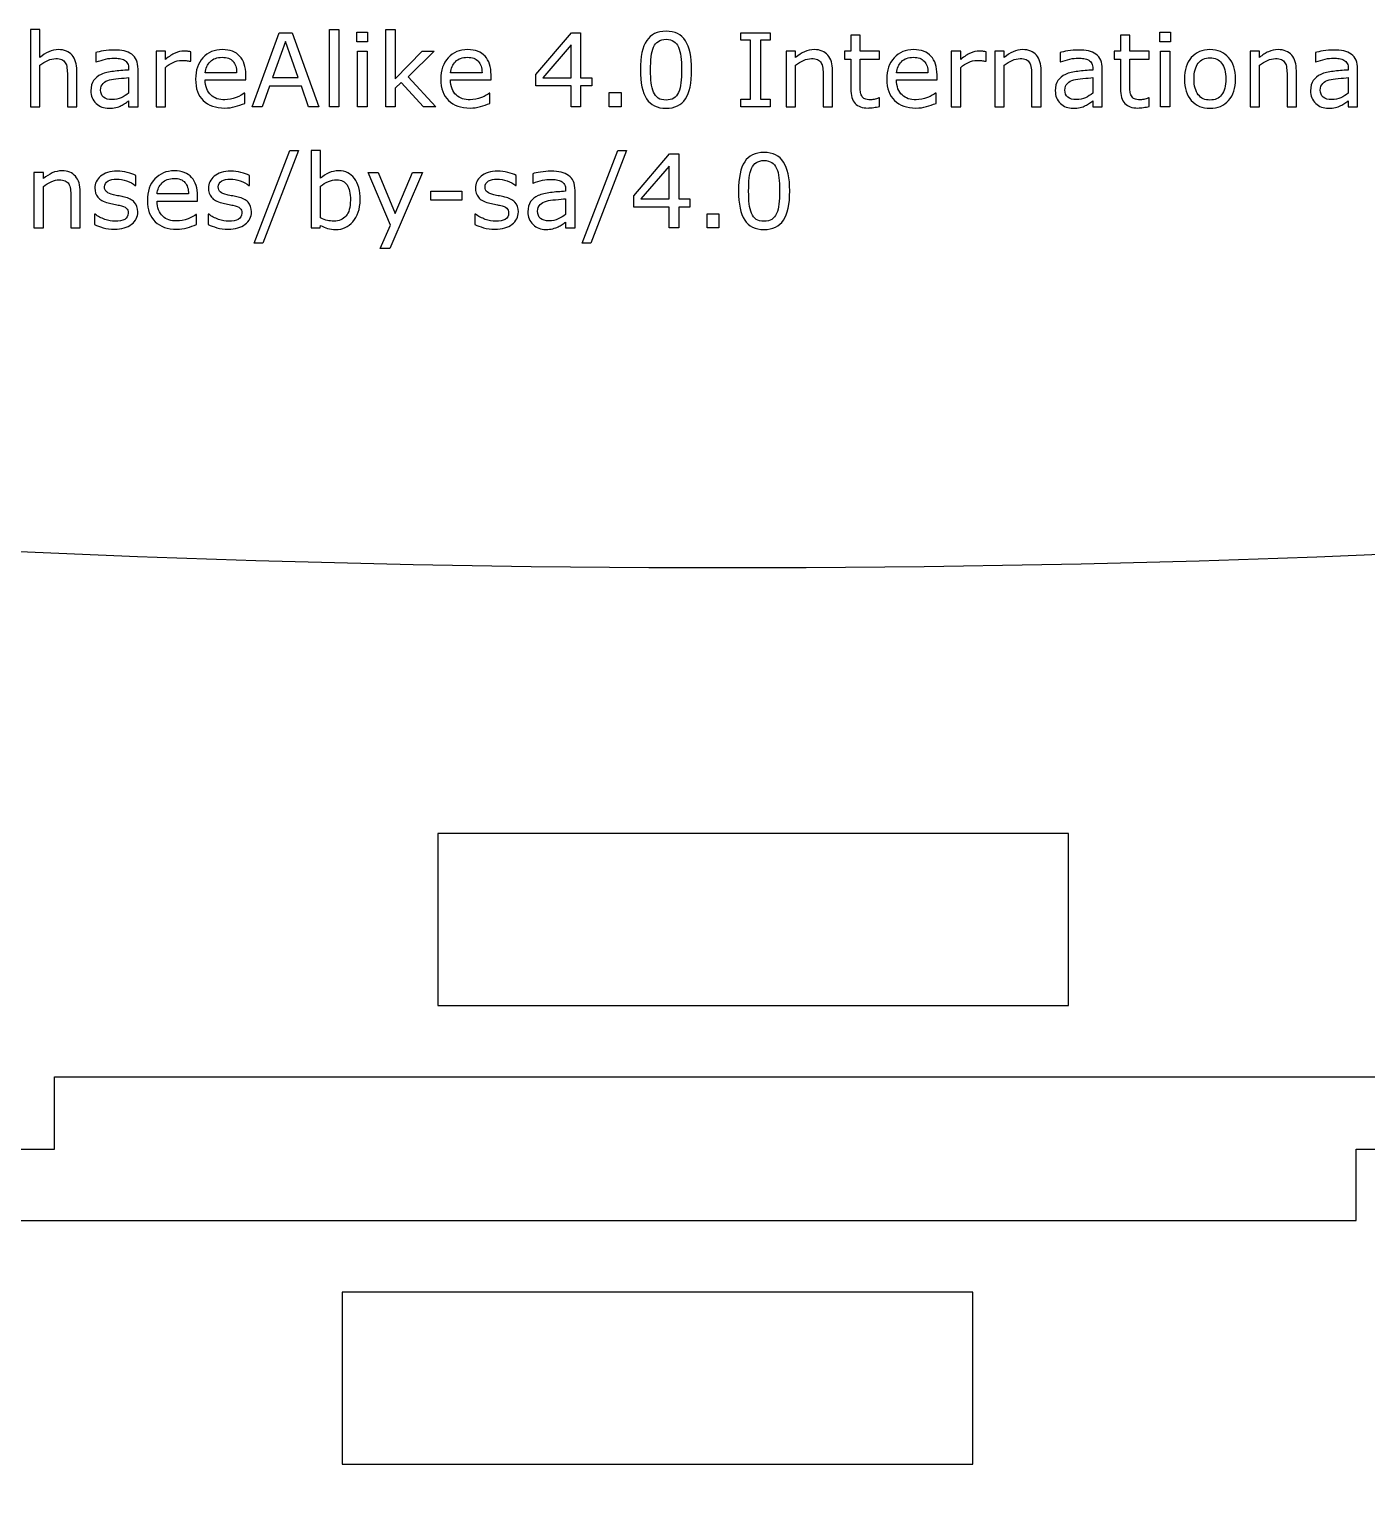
# Model space of a CAD drawing. Extents: x -242 to 725, y -105 to 391.
# Drawn here: x -120.4 to -23, y 253.3 to 360.2 of the extents above; entities that cross this region are included whole.
import ezdxf

# ---------------------------------------------------------------- set-up
doc = ezdxf.new("R2010")
doc.units = 0
doc.header["$MEASUREMENT"] = 0
doc.layers.add('LAYER_1', color=160, linetype='Continuous')
doc.layers.add('LAYER_X5F_1_X5F_0', color=160, linetype='Continuous')

# ---------------------------------------------------------------- blocks, each defined once
blk = doc.blocks.new('AI9-BLK1')
at = {"layer": 'LAYER_1', "color": 7}
for points in [[(4.05, -10.87), (3.37, -10.87), (3.37, -5.24), (4.05, -5.24)], [(11.11, -10.87), (10.21, -10.87), (8.58, -9.1), (8.14, -9.52), (8.14, -10.87), (7.46, -10.87), (7.46, -5.24), (8.14, -5.24), (8.14, -8.83), (10.1, -6.82), (10.97, -6.82), (9.09, -8.69)], [(2.59, -10.87), (1.83, -10.87), (1.31, -9.37), (-1.02, -9.37), (-1.54, -10.87), (-2.27, -10.87), (-0.31, -5.48), (0.64, -5.48)], [(1.08, -8.75), (0.15, -6.11), (-0.8, -8.75)], [(6.13, -6.15), (5.36, -6.15), (5.36, -5.45), (6.13, -5.45)], [(22.45, -9.35), (21.64, -9.35), (21.64, -10.87), (20.95, -10.87), (20.95, -9.35), (18.37, -9.35), (18.37, -8.52), (20.98, -5.48), (21.64, -5.48), (21.64, -8.76), (22.45, -8.76)], [(20.95, -8.76), (20.95, -6.36), (18.88, -8.76)], [(35.44, -10.87), (33.31, -10.87), (33.31, -10.32), (34.01, -10.32), (34.01, -6.03), (33.31, -6.03), (33.31, -5.48), (35.44, -5.48), (35.44, -6.03), (34.73, -6.03), (34.73, -10.32), (35.44, -10.32)], [(64.57, -6.15), (63.8, -6.15), (63.8, -5.45), (64.57, -5.45)], [(6.09, -10.87), (5.4, -10.87), (5.4, -6.82), (6.09, -6.82)], [(64.53, -10.87), (63.84, -10.87), (63.84, -6.82), (64.53, -6.82)], [(24.58, -10.87), (23.72, -10.87), (23.72, -9.83), (24.58, -9.83)], [(1.1, -14.06), (-1.49, -20.79), (-2.12, -20.79), (0.46, -14.06)], [(24.97, -14.06), (22.38, -20.79), (21.76, -20.79), (24.34, -14.06)], [(29.59, -18.17), (28.78, -18.17), (28.78, -19.69), (28.09, -19.69), (28.09, -18.17), (25.51, -18.17), (25.51, -17.34), (28.11, -14.3), (28.78, -14.3), (28.78, -17.58), (29.59, -17.58)], [(10.12, -15.64), (7.76, -21.18), (7.04, -21.18), (7.79, -19.49), (6.17, -15.64), (6.91, -15.64), (8.15, -18.64), (9.41, -15.64)], [(28.09, -17.58), (28.09, -15.18), (26.02, -17.58)], [(13, -17.66), (10.74, -17.66), (10.74, -17.01), (13, -17.01)], [(31.71, -19.69), (30.85, -19.69), (30.85, -18.65), (31.71, -18.65)]]:
    blk.add_lwpolyline(points, close=True, dxfattribs=at)
for points, knots in [([(-15.03, -10.87), (-15.03, -10.87), (-15.72, -10.87), (-15.72, -10.87), (-15.72, -10.87), (-15.72, -8.57), (-15.72, -8.57), (-15.72, -8.38), (-15.73, -8.21), (-15.75, -8.05), (-15.77, -7.88), (-15.81, -7.76), (-15.87, -7.66), (-15.93, -7.56), (-16.01, -7.49), (-16.13, -7.44), (-16.24, -7.39), (-16.38, -7.36), (-16.56, -7.36), (-16.75, -7.36), (-16.94, -7.41), (-17.14, -7.5), (-17.35, -7.59), (-17.54, -7.71), (-17.72, -7.85), (-17.72, -7.85), (-17.72, -10.87), (-17.72, -10.87), (-17.72, -10.87), (-18.41, -10.87), (-18.41, -10.87), (-18.41, -10.87), (-18.41, -5.24), (-18.41, -5.24), (-18.41, -5.24), (-17.72, -5.24), (-17.72, -5.24), (-17.72, -5.24), (-17.72, -7.28), (-17.72, -7.28), (-17.51, -7.1), (-17.29, -6.96), (-17.07, -6.86), (-16.84, -6.76), (-16.61, -6.71), (-16.37, -6.71), (-15.94, -6.71), (-15.6, -6.85), (-15.38, -7.11), (-15.15, -7.37), (-15.03, -7.75), (-15.03, -8.25), (-15.03, -8.25), (-15.03, -10.87), (-15.03, -10.87)], [0, 0, 0, 0, 1, 1, 1, 2, 2, 2, 3, 3, 3, 4, 4, 4, 5, 5, 5, 6, 6, 6, 7, 7, 7, 8, 8, 8, 9, 9, 9, 10, 10, 10, 11, 11, 11, 12, 12, 12, 13, 13, 13, 14, 14, 14, 15, 15, 15, 16, 16, 16, 17, 17, 17, 18, 18, 18, 18]), ([(29.72, -8.17), (29.72, -9.14), (29.57, -9.85), (29.27, -10.3), (28.96, -10.75), (28.49, -10.98), (27.86, -10.98), (27.21, -10.98), (26.74, -10.75), (26.44, -10.29), (26.14, -9.83), (25.99, -9.13), (25.99, -8.18), (25.99, -7.22), (26.14, -6.51), (26.45, -6.05), (26.75, -5.6), (27.22, -5.37), (27.86, -5.37), (28.5, -5.37), (28.98, -5.6), (29.27, -6.07), (29.57, -6.53), (29.72, -7.23), (29.72, -8.17)], [0, 0, 0, 0, 1, 1, 1, 2, 2, 2, 3, 3, 3, 4, 4, 4, 5, 5, 5, 6, 6, 6, 7, 7, 7, 8, 8, 8, 8]), ([(28.77, -9.82), (28.85, -9.62), (28.91, -9.39), (28.94, -9.13), (28.97, -8.86), (28.98, -8.54), (28.98, -8.17), (28.98, -7.8), (28.97, -7.48), (28.94, -7.21), (28.91, -6.94), (28.85, -6.71), (28.76, -6.53), (28.68, -6.34), (28.56, -6.2), (28.42, -6.11), (28.27, -6.01), (28.09, -5.96), (27.86, -5.96), (27.63, -5.96), (27.44, -6.01), (27.3, -6.11), (27.15, -6.2), (27.03, -6.34), (26.95, -6.53), (26.86, -6.71), (26.81, -6.94), (26.78, -7.23), (26.75, -7.52), (26.73, -7.84), (26.73, -8.18), (26.73, -8.56), (26.75, -8.87), (26.77, -9.12), (26.8, -9.38), (26.86, -9.6), (26.94, -9.81), (27.02, -9.99), (27.13, -10.14), (27.28, -10.24), (27.42, -10.34), (27.62, -10.38), (27.86, -10.38), (28.08, -10.38), (28.27, -10.34), (28.42, -10.24), (28.57, -10.15), (28.68, -10.01), (28.77, -9.82)], [0, 0, 0, 0, 1, 1, 1, 2, 2, 2, 3, 3, 3, 4, 4, 4, 5, 5, 5, 6, 6, 6, 7, 7, 7, 8, 8, 8, 9, 9, 9, 10, 10, 10, 11, 11, 11, 12, 12, 12, 13, 13, 13, 14, 14, 14, 15, 15, 15, 16, 16, 16, 16]), ([(43.39, -10.84), (43.26, -10.88), (43.12, -10.9), (42.97, -10.93), (42.82, -10.95), (42.68, -10.96), (42.56, -10.96), (42.15, -10.96), (41.84, -10.85), (41.62, -10.62), (41.41, -10.4), (41.3, -10.04), (41.3, -9.55), (41.3, -9.55), (41.3, -7.4), (41.3, -7.4), (41.3, -7.4), (40.84, -7.4), (40.84, -7.4), (40.84, -7.4), (40.84, -6.82), (40.84, -6.82), (40.84, -6.82), (41.3, -6.82), (41.3, -6.82), (41.3, -6.82), (41.3, -5.67), (41.3, -5.67), (41.3, -5.67), (41.99, -5.67), (41.99, -5.67), (41.99, -5.67), (41.99, -6.82), (41.99, -6.82), (41.99, -6.82), (43.39, -6.82), (43.39, -6.82), (43.39, -6.82), (43.39, -7.4), (43.39, -7.4), (43.39, -7.4), (41.99, -7.4), (41.99, -7.4), (41.99, -7.4), (41.99, -9.25), (41.99, -9.25), (41.99, -9.46), (41.99, -9.63), (42, -9.75), (42.01, -9.87), (42.04, -9.98), (42.1, -10.08), (42.15, -10.18), (42.23, -10.25), (42.32, -10.3), (42.41, -10.34), (42.55, -10.36), (42.74, -10.36), (42.85, -10.36), (42.97, -10.35), (43.09, -10.31), (43.21, -10.28), (43.3, -10.25), (43.35, -10.23), (43.35, -10.23), (43.39, -10.23), (43.39, -10.23), (43.39, -10.23), (43.39, -10.84), (43.39, -10.84)], [0, 0, 0, 0, 1, 1, 1, 2, 2, 2, 3, 3, 3, 4, 4, 4, 5, 5, 5, 6, 6, 6, 7, 7, 7, 8, 8, 8, 9, 9, 9, 10, 10, 10, 11, 11, 11, 12, 12, 12, 13, 13, 13, 14, 14, 14, 15, 15, 15, 16, 16, 16, 17, 17, 17, 18, 18, 18, 19, 19, 19, 20, 20, 20, 21, 21, 21, 22, 22, 22, 23, 23, 23, 23]), ([(63.02, -10.84), (62.89, -10.88), (62.75, -10.9), (62.6, -10.93), (62.45, -10.95), (62.31, -10.96), (62.2, -10.96), (61.78, -10.96), (61.47, -10.85), (61.26, -10.62), (61.04, -10.4), (60.93, -10.04), (60.93, -9.55), (60.93, -9.55), (60.93, -7.4), (60.93, -7.4), (60.93, -7.4), (60.47, -7.4), (60.47, -7.4), (60.47, -7.4), (60.47, -6.82), (60.47, -6.82), (60.47, -6.82), (60.93, -6.82), (60.93, -6.82), (60.93, -6.82), (60.93, -5.67), (60.93, -5.67), (60.93, -5.67), (61.62, -5.67), (61.62, -5.67), (61.62, -5.67), (61.62, -6.82), (61.62, -6.82), (61.62, -6.82), (63.02, -6.82), (63.02, -6.82), (63.02, -6.82), (63.02, -7.4), (63.02, -7.4), (63.02, -7.4), (61.62, -7.4), (61.62, -7.4), (61.62, -7.4), (61.62, -9.25), (61.62, -9.25), (61.62, -9.46), (61.62, -9.63), (61.63, -9.75), (61.64, -9.87), (61.67, -9.98), (61.73, -10.08), (61.79, -10.18), (61.86, -10.25), (61.95, -10.3), (62.04, -10.34), (62.18, -10.36), (62.37, -10.36), (62.49, -10.36), (62.6, -10.35), (62.72, -10.31), (62.84, -10.28), (62.93, -10.25), (62.98, -10.23), (62.98, -10.23), (63.02, -10.23), (63.02, -10.23), (63.02, -10.23), (63.02, -10.84), (63.02, -10.84)], [0, 0, 0, 0, 1, 1, 1, 2, 2, 2, 3, 3, 3, 4, 4, 4, 5, 5, 5, 6, 6, 6, 7, 7, 7, 8, 8, 8, 9, 9, 9, 10, 10, 10, 11, 11, 11, 12, 12, 12, 13, 13, 13, 14, 14, 14, 15, 15, 15, 16, 16, 16, 17, 17, 17, 18, 18, 18, 19, 19, 19, 20, 20, 20, 21, 21, 21, 22, 22, 22, 23, 23, 23, 23]), ([(-10.58, -10.87), (-10.58, -10.87), (-11.26, -10.87), (-11.26, -10.87), (-11.26, -10.87), (-11.26, -10.44), (-11.26, -10.44), (-11.32, -10.48), (-11.4, -10.54), (-11.5, -10.61), (-11.61, -10.68), (-11.7, -10.74), (-11.8, -10.78), (-11.91, -10.84), (-12.04, -10.89), (-12.19, -10.92), (-12.34, -10.96), (-12.51, -10.98), (-12.7, -10.98), (-13.07, -10.98), (-13.37, -10.86), (-13.63, -10.62), (-13.88, -10.38), (-14.01, -10.07), (-14.01, -9.7), (-14.01, -9.39), (-13.94, -9.14), (-13.81, -8.96), (-13.68, -8.77), (-13.49, -8.62), (-13.25, -8.51), (-13, -8.4), (-12.71, -8.33), (-12.37, -8.29), (-12.02, -8.25), (-11.65, -8.22), (-11.26, -8.2), (-11.26, -8.2), (-11.26, -8.1), (-11.26, -8.1), (-11.26, -7.94), (-11.29, -7.81), (-11.34, -7.71), (-11.39, -7.61), (-11.47, -7.53), (-11.57, -7.47), (-11.67, -7.42), (-11.78, -7.38), (-11.92, -7.36), (-12.05, -7.34), (-12.2, -7.33), (-12.34, -7.33), (-12.52, -7.33), (-12.72, -7.35), (-12.94, -7.4), (-13.16, -7.45), (-13.38, -7.52), (-13.62, -7.61), (-13.62, -7.61), (-13.65, -7.61), (-13.65, -7.61), (-13.65, -7.61), (-13.65, -6.92), (-13.65, -6.92), (-13.52, -6.88), (-13.33, -6.84), (-13.08, -6.8), (-12.83, -6.76), (-12.58, -6.74), (-12.33, -6.74), (-12.05, -6.74), (-11.8, -6.76), (-11.59, -6.81), (-11.38, -6.85), (-11.2, -6.93), (-11.04, -7.05), (-10.89, -7.16), (-10.77, -7.3), (-10.7, -7.48), (-10.62, -7.65), (-10.58, -7.87), (-10.58, -8.13), (-10.58, -8.13), (-10.58, -10.87), (-10.58, -10.87)], [0, 0, 0, 0, 1, 1, 1, 2, 2, 2, 3, 3, 3, 4, 4, 4, 5, 5, 5, 6, 6, 6, 7, 7, 7, 8, 8, 8, 9, 9, 9, 10, 10, 10, 11, 11, 11, 12, 12, 12, 13, 13, 13, 14, 14, 14, 15, 15, 15, 16, 16, 16, 17, 17, 17, 18, 18, 18, 19, 19, 19, 20, 20, 20, 21, 21, 21, 22, 22, 22, 23, 23, 23, 24, 24, 24, 25, 25, 25, 26, 26, 26, 27, 27, 27, 28, 28, 28, 28]), ([(-6.74, -7.56), (-6.74, -7.56), (-6.78, -7.56), (-6.78, -7.56), (-6.88, -7.54), (-6.98, -7.52), (-7.08, -7.51), (-7.17, -7.5), (-7.28, -7.5), (-7.41, -7.5), (-7.62, -7.5), (-7.83, -7.54), (-8.02, -7.64), (-8.22, -7.73), (-8.4, -7.85), (-8.59, -8), (-8.59, -8), (-8.59, -10.87), (-8.59, -10.87), (-8.59, -10.87), (-9.27, -10.87), (-9.27, -10.87), (-9.27, -10.87), (-9.27, -6.82), (-9.27, -6.82), (-9.27, -6.82), (-8.59, -6.82), (-8.59, -6.82), (-8.59, -6.82), (-8.59, -7.42), (-8.59, -7.42), (-8.32, -7.2), (-8.08, -7.05), (-7.87, -6.96), (-7.66, -6.87), (-7.45, -6.82), (-7.24, -6.82), (-7.12, -6.82), (-7.04, -6.83), (-6.98, -6.83), (-6.93, -6.84), (-6.85, -6.85), (-6.74, -6.87), (-6.74, -6.87), (-6.74, -7.56), (-6.74, -7.56)], [0, 0, 0, 0, 1, 1, 1, 2, 2, 2, 3, 3, 3, 4, 4, 4, 5, 5, 5, 6, 6, 6, 7, 7, 7, 8, 8, 8, 9, 9, 9, 10, 10, 10, 11, 11, 11, 12, 12, 12, 13, 13, 13, 14, 14, 14, 15, 15, 15, 15]), ([(-2.73, -8.91), (-2.73, -8.91), (-5.69, -8.91), (-5.69, -8.91), (-5.69, -9.16), (-5.65, -9.37), (-5.58, -9.56), (-5.5, -9.74), (-5.4, -9.9), (-5.27, -10.01), (-5.15, -10.13), (-5, -10.22), (-4.83, -10.28), (-4.66, -10.33), (-4.47, -10.36), (-4.26, -10.36), (-3.99, -10.36), (-3.71, -10.31), (-3.44, -10.2), (-3.16, -10.09), (-2.96, -9.98), (-2.85, -9.88), (-2.85, -9.88), (-2.81, -9.88), (-2.81, -9.88), (-2.81, -9.88), (-2.81, -10.62), (-2.81, -10.62), (-3.04, -10.71), (-3.27, -10.8), (-3.51, -10.86), (-3.75, -10.93), (-4, -10.96), (-4.26, -10.96), (-4.93, -10.96), (-5.45, -10.78), (-5.83, -10.41), (-6.21, -10.05), (-6.39, -9.54), (-6.39, -8.87), (-6.39, -8.21), (-6.21, -7.68), (-5.85, -7.3), (-5.49, -6.91), (-5.02, -6.71), (-4.43, -6.71), (-3.89, -6.71), (-3.47, -6.87), (-3.18, -7.19), (-2.88, -7.51), (-2.73, -7.96), (-2.73, -8.54), (-2.73, -8.54), (-2.73, -8.91), (-2.73, -8.91)], [0, 0, 0, 0, 1, 1, 1, 2, 2, 2, 3, 3, 3, 4, 4, 4, 5, 5, 5, 6, 6, 6, 7, 7, 7, 8, 8, 8, 9, 9, 9, 10, 10, 10, 11, 11, 11, 12, 12, 12, 13, 13, 13, 14, 14, 14, 15, 15, 15, 16, 16, 16, 17, 17, 17, 18, 18, 18, 18]), ([(-3.4, -8.39), (-3.4, -8.03), (-3.49, -7.75), (-3.66, -7.56), (-3.84, -7.36), (-4.1, -7.27), (-4.46, -7.27), (-4.82, -7.27), (-5.11, -7.37), (-5.32, -7.59), (-5.54, -7.8), (-5.66, -8.07), (-5.69, -8.39), (-5.69, -8.39), (-3.4, -8.39), (-3.4, -8.39)], [0, 0, 0, 0, 1, 1, 1, 2, 2, 2, 3, 3, 3, 4, 4, 4, 5, 5, 5, 5]), ([(15.12, -8.91), (15.12, -8.91), (12.17, -8.91), (12.17, -8.91), (12.17, -9.16), (12.2, -9.37), (12.28, -9.56), (12.35, -9.74), (12.45, -9.9), (12.58, -10.01), (12.71, -10.13), (12.86, -10.22), (13.03, -10.28), (13.2, -10.33), (13.39, -10.36), (13.59, -10.36), (13.87, -10.36), (14.14, -10.31), (14.42, -10.2), (14.69, -10.09), (14.89, -9.98), (15.01, -9.88), (15.01, -9.88), (15.04, -9.88), (15.04, -9.88), (15.04, -9.88), (15.04, -10.62), (15.04, -10.62), (14.82, -10.71), (14.58, -10.8), (14.34, -10.86), (14.1, -10.93), (13.85, -10.96), (13.59, -10.96), (12.92, -10.96), (12.4, -10.78), (12.02, -10.41), (11.65, -10.05), (11.46, -9.54), (11.46, -8.87), (11.46, -8.21), (11.64, -7.68), (12, -7.3), (12.36, -6.91), (12.83, -6.71), (13.42, -6.71), (13.97, -6.71), (14.38, -6.87), (14.68, -7.19), (14.97, -7.51), (15.12, -7.96), (15.12, -8.54), (15.12, -8.54), (15.12, -8.91), (15.12, -8.91)], [0, 0, 0, 0, 1, 1, 1, 2, 2, 2, 3, 3, 3, 4, 4, 4, 5, 5, 5, 6, 6, 6, 7, 7, 7, 8, 8, 8, 9, 9, 9, 10, 10, 10, 11, 11, 11, 12, 12, 12, 13, 13, 13, 14, 14, 14, 15, 15, 15, 16, 16, 16, 17, 17, 17, 18, 18, 18, 18]), ([(14.46, -8.39), (14.46, -8.03), (14.37, -7.75), (14.19, -7.56), (14.02, -7.36), (13.75, -7.27), (13.39, -7.27), (13.03, -7.27), (12.74, -7.37), (12.53, -7.59), (12.32, -7.8), (12.2, -8.07), (12.17, -8.39), (12.17, -8.39), (14.46, -8.39), (14.46, -8.39)], [0, 0, 0, 0, 1, 1, 1, 2, 2, 2, 3, 3, 3, 4, 4, 4, 5, 5, 5, 5]), ([(39.98, -10.87), (39.98, -10.87), (39.29, -10.87), (39.29, -10.87), (39.29, -10.87), (39.29, -8.57), (39.29, -8.57), (39.29, -8.38), (39.28, -8.21), (39.26, -8.05), (39.24, -7.88), (39.2, -7.76), (39.14, -7.66), (39.08, -7.56), (39, -7.49), (38.88, -7.44), (38.77, -7.39), (38.62, -7.36), (38.44, -7.36), (38.26, -7.36), (38.07, -7.41), (37.87, -7.5), (37.66, -7.59), (37.47, -7.71), (37.29, -7.85), (37.29, -7.85), (37.29, -10.87), (37.29, -10.87), (37.29, -10.87), (36.6, -10.87), (36.6, -10.87), (36.6, -10.87), (36.6, -6.82), (36.6, -6.82), (36.6, -6.82), (37.29, -6.82), (37.29, -6.82), (37.29, -6.82), (37.29, -7.28), (37.29, -7.28), (37.5, -7.1), (37.72, -6.96), (37.94, -6.86), (38.17, -6.76), (38.4, -6.71), (38.64, -6.71), (39.07, -6.71), (39.41, -6.85), (39.63, -7.11), (39.86, -7.37), (39.98, -7.75), (39.98, -8.25), (39.98, -8.25), (39.98, -10.87), (39.98, -10.87)], [0, 0, 0, 0, 1, 1, 1, 2, 2, 2, 3, 3, 3, 4, 4, 4, 5, 5, 5, 6, 6, 6, 7, 7, 7, 8, 8, 8, 9, 9, 9, 10, 10, 10, 11, 11, 11, 12, 12, 12, 13, 13, 13, 14, 14, 14, 15, 15, 15, 16, 16, 16, 17, 17, 17, 18, 18, 18, 18]), ([(47.58, -8.91), (47.58, -8.91), (44.63, -8.91), (44.63, -8.91), (44.63, -9.16), (44.67, -9.37), (44.74, -9.56), (44.81, -9.74), (44.92, -9.9), (45.05, -10.01), (45.17, -10.13), (45.32, -10.22), (45.49, -10.28), (45.66, -10.33), (45.85, -10.36), (46.06, -10.36), (46.33, -10.36), (46.6, -10.31), (46.88, -10.2), (47.16, -10.09), (47.35, -9.98), (47.47, -9.88), (47.47, -9.88), (47.51, -9.88), (47.51, -9.88), (47.51, -9.88), (47.51, -10.62), (47.51, -10.62), (47.28, -10.71), (47.04, -10.8), (46.81, -10.86), (46.57, -10.93), (46.32, -10.96), (46.05, -10.96), (45.38, -10.96), (44.86, -10.78), (44.49, -10.41), (44.11, -10.05), (43.92, -9.54), (43.92, -8.87), (43.92, -8.21), (44.1, -7.68), (44.46, -7.3), (44.82, -6.91), (45.3, -6.71), (45.88, -6.71), (46.43, -6.71), (46.85, -6.87), (47.14, -7.19), (47.44, -7.51), (47.58, -7.96), (47.58, -8.54), (47.58, -8.54), (47.58, -8.91), (47.58, -8.91)], [0, 0, 0, 0, 1, 1, 1, 2, 2, 2, 3, 3, 3, 4, 4, 4, 5, 5, 5, 6, 6, 6, 7, 7, 7, 8, 8, 8, 9, 9, 9, 10, 10, 10, 11, 11, 11, 12, 12, 12, 13, 13, 13, 14, 14, 14, 15, 15, 15, 16, 16, 16, 17, 17, 17, 18, 18, 18, 18]), ([(46.92, -8.39), (46.92, -8.03), (46.83, -7.75), (46.65, -7.56), (46.48, -7.36), (46.21, -7.27), (45.85, -7.27), (45.49, -7.27), (45.21, -7.37), (44.99, -7.59), (44.78, -7.8), (44.66, -8.07), (44.63, -8.39), (44.63, -8.39), (46.92, -8.39), (46.92, -8.39)], [0, 0, 0, 0, 1, 1, 1, 2, 2, 2, 3, 3, 3, 4, 4, 4, 5, 5, 5, 5]), ([(51.15, -7.56), (51.15, -7.56), (51.11, -7.56), (51.11, -7.56), (51.01, -7.54), (50.91, -7.52), (50.82, -7.51), (50.72, -7.5), (50.61, -7.5), (50.48, -7.5), (50.27, -7.5), (50.07, -7.54), (49.87, -7.64), (49.68, -7.73), (49.49, -7.85), (49.31, -8), (49.31, -8), (49.31, -10.87), (49.31, -10.87), (49.31, -10.87), (48.62, -10.87), (48.62, -10.87), (48.62, -10.87), (48.62, -6.82), (48.62, -6.82), (48.62, -6.82), (49.31, -6.82), (49.31, -6.82), (49.31, -6.82), (49.31, -7.42), (49.31, -7.42), (49.58, -7.2), (49.81, -7.05), (50.02, -6.96), (50.23, -6.87), (50.44, -6.82), (50.65, -6.82), (50.77, -6.82), (50.86, -6.83), (50.91, -6.83), (50.96, -6.84), (51.04, -6.85), (51.15, -6.87), (51.15, -6.87), (51.15, -7.56), (51.15, -7.56)], [0, 0, 0, 0, 1, 1, 1, 2, 2, 2, 3, 3, 3, 4, 4, 4, 5, 5, 5, 6, 6, 6, 7, 7, 7, 8, 8, 8, 9, 9, 9, 10, 10, 10, 11, 11, 11, 12, 12, 12, 13, 13, 13, 14, 14, 14, 15, 15, 15, 15]), ([(55.16, -10.87), (55.16, -10.87), (54.47, -10.87), (54.47, -10.87), (54.47, -10.87), (54.47, -8.57), (54.47, -8.57), (54.47, -8.38), (54.46, -8.21), (54.44, -8.05), (54.42, -7.88), (54.38, -7.76), (54.32, -7.66), (54.26, -7.56), (54.18, -7.49), (54.06, -7.44), (53.95, -7.39), (53.81, -7.36), (53.63, -7.36), (53.44, -7.36), (53.25, -7.41), (53.05, -7.5), (52.85, -7.59), (52.65, -7.71), (52.47, -7.85), (52.47, -7.85), (52.47, -10.87), (52.47, -10.87), (52.47, -10.87), (51.78, -10.87), (51.78, -10.87), (51.78, -10.87), (51.78, -6.82), (51.78, -6.82), (51.78, -6.82), (52.47, -6.82), (52.47, -6.82), (52.47, -6.82), (52.47, -7.28), (52.47, -7.28), (52.68, -7.1), (52.9, -6.96), (53.12, -6.86), (53.35, -6.76), (53.58, -6.71), (53.82, -6.71), (54.26, -6.71), (54.59, -6.85), (54.82, -7.11), (55.04, -7.37), (55.16, -7.75), (55.16, -8.25), (55.16, -8.25), (55.16, -10.87), (55.16, -10.87)], [0, 0, 0, 0, 1, 1, 1, 2, 2, 2, 3, 3, 3, 4, 4, 4, 5, 5, 5, 6, 6, 6, 7, 7, 7, 8, 8, 8, 9, 9, 9, 10, 10, 10, 11, 11, 11, 12, 12, 12, 13, 13, 13, 14, 14, 14, 15, 15, 15, 16, 16, 16, 17, 17, 17, 18, 18, 18, 18]), ([(59.61, -10.87), (59.61, -10.87), (58.93, -10.87), (58.93, -10.87), (58.93, -10.87), (58.93, -10.44), (58.93, -10.44), (58.87, -10.48), (58.79, -10.54), (58.69, -10.61), (58.59, -10.68), (58.49, -10.74), (58.39, -10.78), (58.28, -10.84), (58.15, -10.89), (58, -10.92), (57.86, -10.96), (57.68, -10.98), (57.49, -10.98), (57.12, -10.98), (56.82, -10.86), (56.56, -10.62), (56.31, -10.38), (56.19, -10.07), (56.19, -9.7), (56.19, -9.39), (56.25, -9.14), (56.38, -8.96), (56.51, -8.77), (56.7, -8.62), (56.94, -8.51), (57.19, -8.4), (57.48, -8.33), (57.83, -8.29), (58.17, -8.25), (58.54, -8.22), (58.93, -8.2), (58.93, -8.2), (58.93, -8.1), (58.93, -8.1), (58.93, -7.94), (58.9, -7.81), (58.85, -7.71), (58.8, -7.61), (58.72, -7.53), (58.62, -7.47), (58.52, -7.42), (58.41, -7.38), (58.27, -7.36), (58.14, -7.34), (58, -7.33), (57.85, -7.33), (57.67, -7.33), (57.47, -7.35), (57.25, -7.4), (57.03, -7.45), (56.81, -7.52), (56.58, -7.61), (56.58, -7.61), (56.54, -7.61), (56.54, -7.61), (56.54, -7.61), (56.54, -6.92), (56.54, -6.92), (56.67, -6.88), (56.86, -6.84), (57.11, -6.8), (57.36, -6.76), (57.61, -6.74), (57.86, -6.74), (58.14, -6.74), (58.39, -6.76), (58.6, -6.81), (58.81, -6.85), (58.99, -6.93), (59.15, -7.05), (59.3, -7.16), (59.42, -7.3), (59.5, -7.48), (59.58, -7.65), (59.61, -7.87), (59.61, -8.13), (59.61, -8.13), (59.61, -10.87), (59.61, -10.87)], [0, 0, 0, 0, 1, 1, 1, 2, 2, 2, 3, 3, 3, 4, 4, 4, 5, 5, 5, 6, 6, 6, 7, 7, 7, 8, 8, 8, 9, 9, 9, 10, 10, 10, 11, 11, 11, 12, 12, 12, 13, 13, 13, 14, 14, 14, 15, 15, 15, 16, 16, 16, 17, 17, 17, 18, 18, 18, 19, 19, 19, 20, 20, 20, 21, 21, 21, 22, 22, 22, 23, 23, 23, 24, 24, 24, 25, 25, 25, 26, 26, 26, 27, 27, 27, 28, 28, 28, 28]), ([(69.31, -8.85), (69.31, -9.51), (69.15, -10.03), (68.81, -10.41), (68.47, -10.79), (68.02, -10.98), (67.45, -10.98), (66.88, -10.98), (66.43, -10.79), (66.09, -10.41), (65.76, -10.03), (65.59, -9.51), (65.59, -8.85), (65.59, -8.19), (65.76, -7.67), (66.09, -7.29), (66.43, -6.91), (66.88, -6.71), (67.45, -6.71), (68.02, -6.71), (68.47, -6.91), (68.81, -7.29), (69.15, -7.67), (69.31, -8.19), (69.31, -8.85)], [0, 0, 0, 0, 1, 1, 1, 2, 2, 2, 3, 3, 3, 4, 4, 4, 5, 5, 5, 6, 6, 6, 7, 7, 7, 8, 8, 8, 8]), ([(68.61, -8.85), (68.61, -8.33), (68.51, -7.94), (68.3, -7.69), (68.1, -7.44), (67.82, -7.31), (67.45, -7.31), (67.09, -7.31), (66.8, -7.44), (66.6, -7.69), (66.39, -7.94), (66.29, -8.33), (66.29, -8.85), (66.29, -9.35), (66.4, -9.73), (66.6, -9.99), (66.8, -10.26), (67.09, -10.38), (67.45, -10.38), (67.81, -10.38), (68.1, -10.26), (68.3, -10), (68.51, -9.74), (68.61, -9.36), (68.61, -8.85)], [0, 0, 0, 0, 1, 1, 1, 2, 2, 2, 3, 3, 3, 4, 4, 4, 5, 5, 5, 6, 6, 6, 7, 7, 7, 8, 8, 8, 8]), ([(73.74, -10.87), (73.74, -10.87), (73.06, -10.87), (73.06, -10.87), (73.06, -10.87), (73.06, -8.57), (73.06, -8.57), (73.06, -8.38), (73.05, -8.21), (73.03, -8.05), (73.01, -7.88), (72.97, -7.76), (72.91, -7.66), (72.85, -7.56), (72.76, -7.49), (72.65, -7.44), (72.54, -7.39), (72.39, -7.36), (72.21, -7.36), (72.03, -7.36), (71.83, -7.41), (71.63, -7.5), (71.43, -7.59), (71.24, -7.71), (71.05, -7.85), (71.05, -7.85), (71.05, -10.87), (71.05, -10.87), (71.05, -10.87), (70.37, -10.87), (70.37, -10.87), (70.37, -10.87), (70.37, -6.82), (70.37, -6.82), (70.37, -6.82), (71.05, -6.82), (71.05, -6.82), (71.05, -6.82), (71.05, -7.28), (71.05, -7.28), (71.27, -7.1), (71.48, -6.96), (71.71, -6.86), (71.94, -6.76), (72.17, -6.71), (72.41, -6.71), (72.84, -6.71), (73.17, -6.85), (73.4, -7.11), (73.63, -7.37), (73.74, -7.75), (73.74, -8.25), (73.74, -8.25), (73.74, -10.87), (73.74, -10.87)], [0, 0, 0, 0, 1, 1, 1, 2, 2, 2, 3, 3, 3, 4, 4, 4, 5, 5, 5, 6, 6, 6, 7, 7, 7, 8, 8, 8, 9, 9, 9, 10, 10, 10, 11, 11, 11, 12, 12, 12, 13, 13, 13, 14, 14, 14, 15, 15, 15, 16, 16, 16, 17, 17, 17, 18, 18, 18, 18]), ([(78.2, -10.87), (78.2, -10.87), (77.52, -10.87), (77.52, -10.87), (77.52, -10.87), (77.52, -10.44), (77.52, -10.44), (77.46, -10.48), (77.38, -10.54), (77.27, -10.61), (77.17, -10.68), (77.07, -10.74), (76.98, -10.78), (76.86, -10.84), (76.73, -10.89), (76.59, -10.92), (76.44, -10.96), (76.27, -10.98), (76.07, -10.98), (75.71, -10.98), (75.4, -10.86), (75.15, -10.62), (74.9, -10.38), (74.77, -10.07), (74.77, -9.7), (74.77, -9.39), (74.84, -9.14), (74.97, -8.96), (75.1, -8.77), (75.29, -8.62), (75.53, -8.51), (75.77, -8.4), (76.07, -8.33), (76.41, -8.29), (76.75, -8.25), (77.12, -8.22), (77.52, -8.2), (77.52, -8.2), (77.52, -8.1), (77.52, -8.1), (77.52, -7.94), (77.49, -7.81), (77.44, -7.71), (77.38, -7.61), (77.3, -7.53), (77.2, -7.47), (77.11, -7.42), (76.99, -7.38), (76.86, -7.36), (76.72, -7.34), (76.58, -7.33), (76.43, -7.33), (76.26, -7.33), (76.06, -7.35), (75.84, -7.4), (75.62, -7.45), (75.39, -7.52), (75.16, -7.61), (75.16, -7.61), (75.13, -7.61), (75.13, -7.61), (75.13, -7.61), (75.13, -6.92), (75.13, -6.92), (75.26, -6.88), (75.45, -6.84), (75.7, -6.8), (75.95, -6.76), (76.2, -6.74), (76.44, -6.74), (76.73, -6.74), (76.97, -6.76), (77.19, -6.81), (77.4, -6.85), (77.58, -6.93), (77.73, -7.05), (77.89, -7.16), (78, -7.3), (78.08, -7.48), (78.16, -7.65), (78.2, -7.87), (78.2, -8.13), (78.2, -8.13), (78.2, -10.87), (78.2, -10.87)], [0, 0, 0, 0, 1, 1, 1, 2, 2, 2, 3, 3, 3, 4, 4, 4, 5, 5, 5, 6, 6, 6, 7, 7, 7, 8, 8, 8, 9, 9, 9, 10, 10, 10, 11, 11, 11, 12, 12, 12, 13, 13, 13, 14, 14, 14, 15, 15, 15, 16, 16, 16, 17, 17, 17, 18, 18, 18, 19, 19, 19, 20, 20, 20, 21, 21, 21, 22, 22, 22, 23, 23, 23, 24, 24, 24, 25, 25, 25, 26, 26, 26, 27, 27, 27, 28, 28, 28, 28]), ([(-11.26, -9.88), (-11.26, -9.88), (-11.26, -8.75), (-11.26, -8.75), (-11.47, -8.77), (-11.71, -8.78), (-11.99, -8.81), (-12.27, -8.83), (-12.49, -8.87), (-12.65, -8.91), (-12.84, -8.97), (-13, -9.05), (-13.12, -9.17), (-13.24, -9.29), (-13.3, -9.45), (-13.3, -9.65), (-13.3, -9.89), (-13.23, -10.06), (-13.09, -10.18), (-12.95, -10.29), (-12.74, -10.35), (-12.46, -10.35), (-12.22, -10.35), (-12, -10.31), (-11.81, -10.21), (-11.61, -10.12), (-11.43, -10.01), (-11.26, -9.88)], [0, 0, 0, 0, 1, 1, 1, 2, 2, 2, 3, 3, 3, 4, 4, 4, 5, 5, 5, 6, 6, 6, 7, 7, 7, 8, 8, 8, 9, 9, 9, 9]), ([(58.93, -9.88), (58.93, -9.88), (58.93, -8.75), (58.93, -8.75), (58.73, -8.77), (58.48, -8.78), (58.2, -8.81), (57.93, -8.83), (57.7, -8.87), (57.54, -8.91), (57.35, -8.97), (57.19, -9.05), (57.07, -9.17), (56.95, -9.29), (56.89, -9.45), (56.89, -9.65), (56.89, -9.89), (56.96, -10.06), (57.1, -10.18), (57.24, -10.29), (57.45, -10.35), (57.74, -10.35), (57.97, -10.35), (58.19, -10.31), (58.39, -10.21), (58.58, -10.12), (58.76, -10.01), (58.93, -9.88)], [0, 0, 0, 0, 1, 1, 1, 2, 2, 2, 3, 3, 3, 4, 4, 4, 5, 5, 5, 6, 6, 6, 7, 7, 7, 8, 8, 8, 9, 9, 9, 9]), ([(77.52, -9.88), (77.52, -9.88), (77.52, -8.75), (77.52, -8.75), (77.31, -8.77), (77.07, -8.78), (76.79, -8.81), (76.51, -8.83), (76.29, -8.87), (76.13, -8.91), (75.93, -8.97), (75.78, -9.05), (75.66, -9.17), (75.54, -9.29), (75.48, -9.45), (75.48, -9.65), (75.48, -9.89), (75.55, -10.06), (75.69, -10.18), (75.83, -10.29), (76.04, -10.35), (76.32, -10.35), (76.56, -10.35), (76.78, -10.31), (76.97, -10.21), (77.17, -10.12), (77.35, -10.01), (77.52, -9.88)], [0, 0, 0, 0, 1, 1, 1, 2, 2, 2, 3, 3, 3, 4, 4, 4, 5, 5, 5, 6, 6, 6, 7, 7, 7, 8, 8, 8, 9, 9, 9, 9]), ([(5.59, -17.64), (5.59, -17.97), (5.54, -18.28), (5.45, -18.55), (5.35, -18.82), (5.22, -19.04), (5.06, -19.23), (4.89, -19.42), (4.7, -19.56), (4.5, -19.66), (4.29, -19.75), (4.07, -19.8), (3.82, -19.8), (3.59, -19.8), (3.39, -19.77), (3.22, -19.72), (3.05, -19.66), (2.88, -19.59), (2.71, -19.5), (2.71, -19.5), (2.67, -19.69), (2.67, -19.69), (2.67, -19.69), (2.03, -19.69), (2.03, -19.69), (2.03, -19.69), (2.03, -14.06), (2.03, -14.06), (2.03, -14.06), (2.71, -14.06), (2.71, -14.06), (2.71, -14.06), (2.71, -16.07), (2.71, -16.07), (2.9, -15.91), (3.1, -15.78), (3.32, -15.68), (3.53, -15.58), (3.78, -15.53), (4.04, -15.53), (4.52, -15.53), (4.9, -15.72), (5.17, -16.08), (5.45, -16.45), (5.59, -16.97), (5.59, -17.64)], [0, 0, 0, 0, 1, 1, 1, 2, 2, 2, 3, 3, 3, 4, 4, 4, 5, 5, 5, 6, 6, 6, 7, 7, 7, 8, 8, 8, 9, 9, 9, 10, 10, 10, 11, 11, 11, 12, 12, 12, 13, 13, 13, 14, 14, 14, 15, 15, 15, 15]), ([(36.86, -16.99), (36.86, -17.96), (36.71, -18.67), (36.4, -19.12), (36.1, -19.57), (35.63, -19.8), (34.99, -19.8), (34.35, -19.8), (33.88, -19.57), (33.58, -19.11), (33.28, -18.65), (33.13, -17.95), (33.13, -17), (33.13, -16.04), (33.28, -15.33), (33.58, -14.87), (33.88, -14.42), (34.36, -14.19), (34.99, -14.19), (35.64, -14.19), (36.11, -14.42), (36.41, -14.89), (36.71, -15.35), (36.86, -16.05), (36.86, -16.99)], [0, 0, 0, 0, 1, 1, 1, 2, 2, 2, 3, 3, 3, 4, 4, 4, 5, 5, 5, 6, 6, 6, 7, 7, 7, 8, 8, 8, 8]), ([(35.9, -18.64), (35.99, -18.44), (36.04, -18.21), (36.07, -17.95), (36.1, -17.68), (36.12, -17.36), (36.12, -16.99), (36.12, -16.62), (36.1, -16.3), (36.07, -16.03), (36.04, -15.76), (35.99, -15.53), (35.9, -15.35), (35.81, -15.16), (35.7, -15.02), (35.55, -14.93), (35.41, -14.83), (35.22, -14.78), (34.99, -14.78), (34.77, -14.78), (34.58, -14.83), (34.43, -14.93), (34.29, -15.02), (34.17, -15.16), (34.08, -15.35), (34, -15.53), (33.94, -15.76), (33.91, -16.05), (33.88, -16.34), (33.87, -16.65), (33.87, -17), (33.87, -17.37), (33.88, -17.69), (33.91, -17.94), (33.94, -18.2), (33.99, -18.42), (34.08, -18.62), (34.16, -18.81), (34.27, -18.96), (34.42, -19.06), (34.56, -19.16), (34.75, -19.2), (34.99, -19.2), (35.22, -19.2), (35.41, -19.16), (35.56, -19.06), (35.7, -18.97), (35.82, -18.83), (35.9, -18.64)], [0, 0, 0, 0, 1, 1, 1, 2, 2, 2, 3, 3, 3, 4, 4, 4, 5, 5, 5, 6, 6, 6, 7, 7, 7, 8, 8, 8, 9, 9, 9, 10, 10, 10, 11, 11, 11, 12, 12, 12, 13, 13, 13, 14, 14, 14, 15, 15, 15, 16, 16, 16, 16]), ([(-14.78, -19.69), (-14.78, -19.69), (-15.47, -19.69), (-15.47, -19.69), (-15.47, -19.69), (-15.47, -17.39), (-15.47, -17.39), (-15.47, -17.2), (-15.48, -17.03), (-15.5, -16.87), (-15.52, -16.7), (-15.56, -16.58), (-15.62, -16.48), (-15.68, -16.38), (-15.76, -16.31), (-15.88, -16.26), (-15.99, -16.21), (-16.14, -16.18), (-16.32, -16.18), (-16.5, -16.18), (-16.69, -16.23), (-16.89, -16.32), (-17.1, -16.41), (-17.29, -16.53), (-17.47, -16.67), (-17.47, -16.67), (-17.47, -19.69), (-17.47, -19.69), (-17.47, -19.69), (-18.16, -19.69), (-18.16, -19.69), (-18.16, -19.69), (-18.16, -15.64), (-18.16, -15.64), (-18.16, -15.64), (-17.47, -15.64), (-17.47, -15.64), (-17.47, -15.64), (-17.47, -16.09), (-17.47, -16.09), (-17.26, -15.92), (-17.04, -15.78), (-16.82, -15.68), (-16.59, -15.58), (-16.36, -15.53), (-16.12, -15.53), (-15.69, -15.53), (-15.35, -15.66), (-15.13, -15.93), (-14.9, -16.19), (-14.78, -16.57), (-14.78, -17.06), (-14.78, -17.06), (-14.78, -19.69), (-14.78, -19.69)], [0, 0, 0, 0, 1, 1, 1, 2, 2, 2, 3, 3, 3, 4, 4, 4, 5, 5, 5, 6, 6, 6, 7, 7, 7, 8, 8, 8, 9, 9, 9, 10, 10, 10, 11, 11, 11, 12, 12, 12, 13, 13, 13, 14, 14, 14, 15, 15, 15, 16, 16, 16, 17, 17, 17, 18, 18, 18, 18]), ([(-10.59, -18.52), (-10.59, -18.89), (-10.74, -19.19), (-11.05, -19.42), (-11.35, -19.66), (-11.77, -19.78), (-12.3, -19.78), (-12.59, -19.78), (-12.87, -19.74), (-13.12, -19.67), (-13.37, -19.6), (-13.58, -19.52), (-13.74, -19.44), (-13.74, -19.44), (-13.74, -18.68), (-13.74, -18.68), (-13.74, -18.68), (-13.71, -18.68), (-13.71, -18.68), (-13.5, -18.84), (-13.26, -18.97), (-13, -19.06), (-12.74, -19.16), (-12.49, -19.2), (-12.25, -19.2), (-11.95, -19.2), (-11.72, -19.16), (-11.55, -19.06), (-11.38, -18.96), (-11.3, -18.81), (-11.3, -18.61), (-11.3, -18.45), (-11.34, -18.33), (-11.43, -18.25), (-11.52, -18.16), (-11.7, -18.09), (-11.96, -18.04), (-12.05, -18.01), (-12.18, -17.99), (-12.33, -17.96), (-12.49, -17.93), (-12.63, -17.9), (-12.75, -17.87), (-13.11, -17.77), (-13.35, -17.64), (-13.5, -17.45), (-13.65, -17.27), (-13.72, -17.05), (-13.72, -16.78), (-13.72, -16.62), (-13.69, -16.46), (-13.62, -16.32), (-13.55, -16.17), (-13.45, -16.04), (-13.31, -15.92), (-13.17, -15.81), (-13, -15.72), (-12.79, -15.65), (-12.58, -15.59), (-12.35, -15.56), (-12.09, -15.56), (-11.85, -15.56), (-11.61, -15.59), (-11.36, -15.64), (-11.11, -15.7), (-10.91, -15.78), (-10.75, -15.86), (-10.75, -15.86), (-10.75, -16.59), (-10.75, -16.59), (-10.75, -16.59), (-10.78, -16.59), (-10.78, -16.59), (-10.95, -16.46), (-11.16, -16.35), (-11.41, -16.26), (-11.66, -16.17), (-11.9, -16.13), (-12.14, -16.13), (-12.38, -16.13), (-12.59, -16.18), (-12.76, -16.27), (-12.93, -16.37), (-13.02, -16.51), (-13.02, -16.69), (-13.02, -16.86), (-12.97, -16.99), (-12.86, -17.07), (-12.76, -17.15), (-12.6, -17.22), (-12.37, -17.28), (-12.25, -17.3), (-12.11, -17.33), (-11.96, -17.36), (-11.8, -17.39), (-11.67, -17.42), (-11.57, -17.44), (-11.26, -17.51), (-11.02, -17.64), (-10.85, -17.81), (-10.68, -17.99), (-10.59, -18.23), (-10.59, -18.52)], [0, 0, 0, 0, 1, 1, 1, 2, 2, 2, 3, 3, 3, 4, 4, 4, 5, 5, 5, 6, 6, 6, 7, 7, 7, 8, 8, 8, 9, 9, 9, 10, 10, 10, 11, 11, 11, 12, 12, 12, 13, 13, 13, 14, 14, 14, 15, 15, 15, 16, 16, 16, 17, 17, 17, 18, 18, 18, 19, 19, 19, 20, 20, 20, 21, 21, 21, 22, 22, 22, 23, 23, 23, 24, 24, 24, 25, 25, 25, 26, 26, 26, 27, 27, 27, 28, 28, 28, 29, 29, 29, 30, 30, 30, 31, 31, 31, 32, 32, 32, 33, 33, 33, 34, 34, 34, 34]), ([(-6.24, -17.73), (-6.24, -17.73), (-9.19, -17.73), (-9.19, -17.73), (-9.19, -17.98), (-9.15, -18.19), (-9.08, -18.38), (-9, -18.56), (-8.9, -18.72), (-8.77, -18.83), (-8.65, -18.95), (-8.5, -19.04), (-8.33, -19.1), (-8.16, -19.15), (-7.97, -19.18), (-7.76, -19.18), (-7.49, -19.18), (-7.22, -19.13), (-6.94, -19.02), (-6.66, -18.91), (-6.47, -18.8), (-6.35, -18.7), (-6.35, -18.7), (-6.31, -18.7), (-6.31, -18.7), (-6.31, -18.7), (-6.31, -19.44), (-6.31, -19.44), (-6.54, -19.53), (-6.78, -19.61), (-7.01, -19.68), (-7.25, -19.74), (-7.5, -19.78), (-7.76, -19.78), (-8.43, -19.78), (-8.96, -19.6), (-9.33, -19.23), (-9.71, -18.87), (-9.9, -18.36), (-9.9, -17.69), (-9.9, -17.03), (-9.72, -16.5), (-9.36, -16.12), (-9, -15.73), (-8.52, -15.53), (-7.94, -15.53), (-7.39, -15.53), (-6.97, -15.69), (-6.68, -16.01), (-6.38, -16.33), (-6.24, -16.78), (-6.24, -17.36), (-6.24, -17.36), (-6.24, -17.73), (-6.24, -17.73)], [0, 0, 0, 0, 1, 1, 1, 2, 2, 2, 3, 3, 3, 4, 4, 4, 5, 5, 5, 6, 6, 6, 7, 7, 7, 8, 8, 8, 9, 9, 9, 10, 10, 10, 11, 11, 11, 12, 12, 12, 13, 13, 13, 14, 14, 14, 15, 15, 15, 16, 16, 16, 17, 17, 17, 18, 18, 18, 18]), ([(-2.32, -18.52), (-2.32, -18.89), (-2.47, -19.19), (-2.78, -19.42), (-3.08, -19.66), (-3.5, -19.78), (-4.02, -19.78), (-4.32, -19.78), (-4.6, -19.74), (-4.84, -19.67), (-5.09, -19.6), (-5.3, -19.52), (-5.47, -19.44), (-5.47, -19.44), (-5.47, -18.68), (-5.47, -18.68), (-5.47, -18.68), (-5.43, -18.68), (-5.43, -18.68), (-5.22, -18.84), (-4.99, -18.97), (-4.72, -19.06), (-4.46, -19.16), (-4.21, -19.2), (-3.97, -19.2), (-3.68, -19.2), (-3.44, -19.16), (-3.28, -19.06), (-3.11, -18.96), (-3.02, -18.81), (-3.02, -18.61), (-3.02, -18.45), (-3.07, -18.33), (-3.16, -18.25), (-3.25, -18.16), (-3.43, -18.09), (-3.68, -18.04), (-3.78, -18.01), (-3.9, -17.99), (-4.06, -17.96), (-4.21, -17.93), (-4.35, -17.9), (-4.48, -17.87), (-4.83, -17.77), (-5.08, -17.64), (-5.23, -17.45), (-5.38, -17.27), (-5.45, -17.05), (-5.45, -16.78), (-5.45, -16.62), (-5.42, -16.46), (-5.35, -16.32), (-5.28, -16.17), (-5.17, -16.04), (-5.03, -15.92), (-4.9, -15.81), (-4.73, -15.72), (-4.52, -15.65), (-4.31, -15.59), (-4.08, -15.56), (-3.82, -15.56), (-3.58, -15.56), (-3.34, -15.59), (-3.09, -15.64), (-2.84, -15.7), (-2.64, -15.78), (-2.47, -15.86), (-2.47, -15.86), (-2.47, -16.59), (-2.47, -16.59), (-2.47, -16.59), (-2.51, -16.59), (-2.51, -16.59), (-2.68, -16.46), (-2.89, -16.35), (-3.14, -16.26), (-3.38, -16.17), (-3.63, -16.13), (-3.86, -16.13), (-4.11, -16.13), (-4.32, -16.18), (-4.49, -16.27), (-4.66, -16.37), (-4.74, -16.51), (-4.74, -16.69), (-4.74, -16.86), (-4.69, -16.99), (-4.59, -17.07), (-4.49, -17.15), (-4.33, -17.22), (-4.1, -17.28), (-3.98, -17.3), (-3.84, -17.33), (-3.68, -17.36), (-3.53, -17.39), (-3.4, -17.42), (-3.3, -17.44), (-2.98, -17.51), (-2.74, -17.64), (-2.57, -17.81), (-2.4, -17.99), (-2.32, -18.23), (-2.32, -18.52)], [0, 0, 0, 0, 1, 1, 1, 2, 2, 2, 3, 3, 3, 4, 4, 4, 5, 5, 5, 6, 6, 6, 7, 7, 7, 8, 8, 8, 9, 9, 9, 10, 10, 10, 11, 11, 11, 12, 12, 12, 13, 13, 13, 14, 14, 14, 15, 15, 15, 16, 16, 16, 17, 17, 17, 18, 18, 18, 19, 19, 19, 20, 20, 20, 21, 21, 21, 22, 22, 22, 23, 23, 23, 24, 24, 24, 25, 25, 25, 26, 26, 26, 27, 27, 27, 28, 28, 28, 29, 29, 29, 30, 30, 30, 31, 31, 31, 32, 32, 32, 33, 33, 33, 34, 34, 34, 34]), ([(17.11, -18.52), (17.11, -18.89), (16.95, -19.19), (16.65, -19.42), (16.35, -19.66), (15.93, -19.78), (15.4, -19.78), (15.1, -19.78), (14.83, -19.74), (14.58, -19.67), (14.33, -19.6), (14.12, -19.52), (13.95, -19.44), (13.95, -19.44), (13.95, -18.68), (13.95, -18.68), (13.95, -18.68), (13.99, -18.68), (13.99, -18.68), (14.2, -18.84), (14.44, -18.97), (14.7, -19.06), (14.96, -19.16), (15.21, -19.2), (15.45, -19.2), (15.75, -19.2), (15.98, -19.16), (16.15, -19.06), (16.32, -18.96), (16.4, -18.81), (16.4, -18.61), (16.4, -18.45), (16.36, -18.33), (16.26, -18.25), (16.17, -18.16), (16, -18.09), (15.74, -18.04), (15.65, -18.01), (15.52, -17.99), (15.37, -17.96), (15.21, -17.93), (15.07, -17.9), (14.94, -17.87), (14.59, -17.77), (14.34, -17.64), (14.2, -17.45), (14.05, -17.27), (13.98, -17.05), (13.98, -16.78), (13.98, -16.62), (14.01, -16.46), (14.08, -16.32), (14.15, -16.17), (14.25, -16.04), (14.39, -15.92), (14.53, -15.81), (14.7, -15.72), (14.91, -15.65), (15.11, -15.59), (15.35, -15.56), (15.6, -15.56), (15.85, -15.56), (16.09, -15.59), (16.34, -15.64), (16.58, -15.7), (16.79, -15.78), (16.95, -15.86), (16.95, -15.86), (16.95, -16.59), (16.95, -16.59), (16.95, -16.59), (16.92, -16.59), (16.92, -16.59), (16.74, -16.46), (16.53, -16.35), (16.29, -16.26), (16.04, -16.17), (15.8, -16.13), (15.56, -16.13), (15.31, -16.13), (15.11, -16.18), (14.94, -16.27), (14.77, -16.37), (14.68, -16.51), (14.68, -16.69), (14.68, -16.86), (14.73, -16.99), (14.84, -17.07), (14.94, -17.15), (15.1, -17.22), (15.32, -17.28), (15.45, -17.3), (15.59, -17.33), (15.74, -17.36), (15.9, -17.39), (16.02, -17.42), (16.13, -17.44), (16.44, -17.51), (16.68, -17.64), (16.85, -17.81), (17.02, -17.99), (17.11, -18.23), (17.11, -18.52)], [0, 0, 0, 0, 1, 1, 1, 2, 2, 2, 3, 3, 3, 4, 4, 4, 5, 5, 5, 6, 6, 6, 7, 7, 7, 8, 8, 8, 9, 9, 9, 10, 10, 10, 11, 11, 11, 12, 12, 12, 13, 13, 13, 14, 14, 14, 15, 15, 15, 16, 16, 16, 17, 17, 17, 18, 18, 18, 19, 19, 19, 20, 20, 20, 21, 21, 21, 22, 22, 22, 23, 23, 23, 24, 24, 24, 25, 25, 25, 26, 26, 26, 27, 27, 27, 28, 28, 28, 29, 29, 29, 30, 30, 30, 31, 31, 31, 32, 32, 32, 33, 33, 33, 34, 34, 34, 34]), ([(21.23, -19.69), (21.23, -19.69), (20.55, -19.69), (20.55, -19.69), (20.55, -19.69), (20.55, -19.26), (20.55, -19.26), (20.49, -19.3), (20.41, -19.36), (20.3, -19.43), (20.2, -19.5), (20.1, -19.56), (20.01, -19.6), (19.89, -19.66), (19.76, -19.71), (19.62, -19.74), (19.47, -19.78), (19.3, -19.8), (19.1, -19.8), (18.74, -19.8), (18.43, -19.68), (18.18, -19.44), (17.93, -19.2), (17.8, -18.89), (17.8, -18.52), (17.8, -18.21), (17.87, -17.96), (18, -17.77), (18.13, -17.59), (18.32, -17.44), (18.56, -17.33), (18.8, -17.22), (19.1, -17.15), (19.44, -17.11), (19.79, -17.07), (20.15, -17.04), (20.55, -17.02), (20.55, -17.02), (20.55, -16.92), (20.55, -16.92), (20.55, -16.76), (20.52, -16.63), (20.47, -16.53), (20.41, -16.43), (20.34, -16.35), (20.23, -16.29), (20.14, -16.24), (20.02, -16.2), (19.89, -16.18), (19.75, -16.16), (19.61, -16.15), (19.47, -16.15), (19.29, -16.15), (19.09, -16.17), (18.87, -16.22), (18.65, -16.27), (18.42, -16.34), (18.19, -16.43), (18.19, -16.43), (18.16, -16.43), (18.16, -16.43), (18.16, -16.43), (18.16, -15.74), (18.16, -15.74), (18.29, -15.7), (18.48, -15.66), (18.73, -15.62), (18.98, -15.58), (19.23, -15.56), (19.47, -15.56), (19.76, -15.56), (20, -15.58), (20.22, -15.63), (20.43, -15.67), (20.61, -15.75), (20.76, -15.87), (20.92, -15.98), (21.03, -16.12), (21.11, -16.3), (21.19, -16.47), (21.23, -16.69), (21.23, -16.95), (21.23, -16.95), (21.23, -19.69), (21.23, -19.69)], [0, 0, 0, 0, 1, 1, 1, 2, 2, 2, 3, 3, 3, 4, 4, 4, 5, 5, 5, 6, 6, 6, 7, 7, 7, 8, 8, 8, 9, 9, 9, 10, 10, 10, 11, 11, 11, 12, 12, 12, 13, 13, 13, 14, 14, 14, 15, 15, 15, 16, 16, 16, 17, 17, 17, 18, 18, 18, 19, 19, 19, 20, 20, 20, 21, 21, 21, 22, 22, 22, 23, 23, 23, 24, 24, 24, 25, 25, 25, 26, 26, 26, 27, 27, 27, 28, 28, 28, 28]), ([(-6.9, -17.21), (-6.9, -16.85), (-6.99, -16.57), (-7.16, -16.38), (-7.34, -16.18), (-7.61, -16.08), (-7.96, -16.08), (-8.33, -16.08), (-8.61, -16.19), (-8.83, -16.41), (-9.04, -16.62), (-9.16, -16.89), (-9.19, -17.21), (-9.19, -17.21), (-6.9, -17.21), (-6.9, -17.21)], [0, 0, 0, 0, 1, 1, 1, 2, 2, 2, 3, 3, 3, 4, 4, 4, 5, 5, 5, 5]), ([(4.88, -17.66), (4.88, -17.17), (4.8, -16.81), (4.64, -16.56), (4.49, -16.31), (4.23, -16.18), (3.88, -16.18), (3.68, -16.18), (3.48, -16.23), (3.28, -16.31), (3.07, -16.4), (2.88, -16.51), (2.71, -16.64), (2.71, -16.64), (2.71, -18.96), (2.71, -18.96), (2.9, -19.05), (3.07, -19.11), (3.21, -19.14), (3.35, -19.18), (3.5, -19.19), (3.68, -19.19), (4.06, -19.19), (4.35, -19.07), (4.56, -18.82), (4.78, -18.57), (4.88, -18.19), (4.88, -17.66)], [0, 0, 0, 0, 1, 1, 1, 2, 2, 2, 3, 3, 3, 4, 4, 4, 5, 5, 5, 6, 6, 6, 7, 7, 7, 8, 8, 8, 9, 9, 9, 9]), ([(20.55, -18.7), (20.55, -18.7), (20.55, -17.57), (20.55, -17.57), (20.34, -17.58), (20.1, -17.6), (19.82, -17.63), (19.54, -17.65), (19.32, -17.69), (19.16, -17.73), (18.96, -17.79), (18.81, -17.87), (18.69, -17.99), (18.57, -18.11), (18.51, -18.27), (18.51, -18.47), (18.51, -18.7), (18.58, -18.88), (18.72, -19), (18.86, -19.11), (19.07, -19.17), (19.35, -19.17), (19.59, -19.17), (19.81, -19.12), (20, -19.03), (20.2, -18.94), (20.38, -18.83), (20.55, -18.7)], [0, 0, 0, 0, 1, 1, 1, 2, 2, 2, 3, 3, 3, 4, 4, 4, 5, 5, 5, 6, 6, 6, 7, 7, 7, 8, 8, 8, 9, 9, 9, 9])]:
    blk.add_open_spline(points, degree=3, knots=knots, dxfattribs=at)

msp = doc.modelspace()

# ---------------------------------------------------------------- linework, layer by layer
at = {"layer": 'LAYER_X5F_1_X5F_0', "color": 1}
for p, q in [((-90.65, 289.12), (-44.75, 289.12)), ((-51.71, 268.28), (-97.61, 268.28)), ((-97.61, 268.28), (-97.61, 255.76)), ((-51.71, 255.76), (-51.71, 268.28)), ((-97.61, 255.76), (-51.71, 255.76))]:
    msp.add_line(p, q, dxfattribs=at)
for points in [[(-44.75, 289.12), (-44.75, 301.65), (-90.65, 301.65), (-90.65, 289.12)], [(-122.15, 273.49), (-23.82, 273.49), (-23.82, 273.49), (-23.82, 278.68), (-17.61, 278.68), (-17.61, 273.49), (-1.72, 273.49), (-1.72, 269.3), (-3.97, 269.3), (-3.97, 265.82), (4.13, 265.82), (4.13, 269.3), (1.88, 269.3), (1.88, 273.49), (17.79, 273.49), (17.79, 278.68), (24, 278.68), (24, 273.49), (50.82, 273.49)]]:
    msp.add_lwpolyline(points, dxfattribs=at)
at = {"layer": 'LAYER_X5F_1_X5F_0', "color": 7}
msp.add_open_spline([(-141.19, 323.24), (-157.44, 324.23), (-154.23, 323.73), (-165.39, 324.65), (-172.22, 325.19), (-176.55, 325.8), (-183.37, 326.47), (-188.8, 326.47), (-193.19, 322.71), (-193.19, 318.07), (-193.19, 318.07), (-193.19, 143.16), (-193.19, 143.16), (-193.19, 138.52), (-189.36, 134.76), (-183.93, 134.76), (-108.95, 142.09), (-33.42, 142.06), (41.56, 134.66), (41.56, 134.66), (41.5, 134.66), (41.5, 134.66), (46.93, 134.66), (50.82, 138.42), (50.82, 143.06), (50.82, 143.06), (50.82, 318.07), (50.82, 318.07), (50.82, 322.71), (47.49, 326.47), (42.06, 326.47), (42.06, 326.47), (42.06, 326.46), (42.06, 326.46), (-19.13, 320.43), (-79.94, 319.44), (-141.19, 323.24)], degree=3, knots=[0, 0, 0, 0, 1, 1, 1, 2, 2, 2, 3, 3, 3, 4, 4, 4, 5, 5, 5, 6, 6, 6, 7, 7, 7, 8, 8, 8, 9, 9, 9, 10, 10, 10, 11, 11, 11, 12, 12, 12, 12], dxfattribs=at)
at = {"layer": 'LAYER_X5F_1_X5F_0', "color": 1}
msp.add_open_spline([(-140.68, 283.93), (-140.68, 283.93), (-124.77, 283.93), (-124.77, 283.93), (-124.77, 283.93), (-124.77, 278.68), (-124.77, 278.68), (-124.77, 278.68), (-118.56, 278.68), (-118.56, 278.68), (-118.56, 278.68), (-118.56, 283.93), (-118.56, 283.93), (-118.56, 283.93), (-20.23, 283.93), (-20.23, 283.93), (-20.23, 283.93), (-20.23, 283.93), (-20.23, 283.93), (-20.23, 283.93), (-20.23, 278.68), (-20.23, 278.68), (-20.23, 278.68), (-20.23, 278.68), (-20.23, 278.68), (-20.23, 278.68), (-14.02, 278.68), (-14.02, 278.68), (-14.02, 278.68), (-14.02, 283.93), (-14.02, 283.93), (-14.02, 283.93), (-14.02, 283.93), (-14.02, 283.93), (-14.02, 283.93), (21.38, 283.93), (21.38, 283.93), (21.38, 283.93), (21.38, 283.93), (21.38, 283.93), (21.38, 283.93), (21.38, 278.68), (21.38, 278.68), (21.38, 278.68), (27.58, 278.68), (27.58, 278.68), (27.58, 278.68), (27.58, 283.93), (27.58, 283.93), (27.58, 283.93), (50.82, 283.93), (50.82, 283.93)], degree=3, knots=[0, 0, 0, 0, 1, 1, 1, 2, 2, 2, 3, 3, 3, 4, 4, 4, 5, 5, 5, 6, 6, 6, 7, 7, 7, 8, 8, 8, 9, 9, 9, 10, 10, 10, 11, 11, 11, 12, 12, 12, 13, 13, 13, 14, 14, 14, 15, 15, 15, 16, 16, 16, 17, 17, 17, 17], dxfattribs=at)

# ---------------------------------------------------------------- block references
at = {"layer": 'LAYER_1', "color": 7}
msp.add_blockref('AI9-BLK1', (-101.9, 365.4), dxfattribs=at)

doc.saveas('drawing.dxf')
